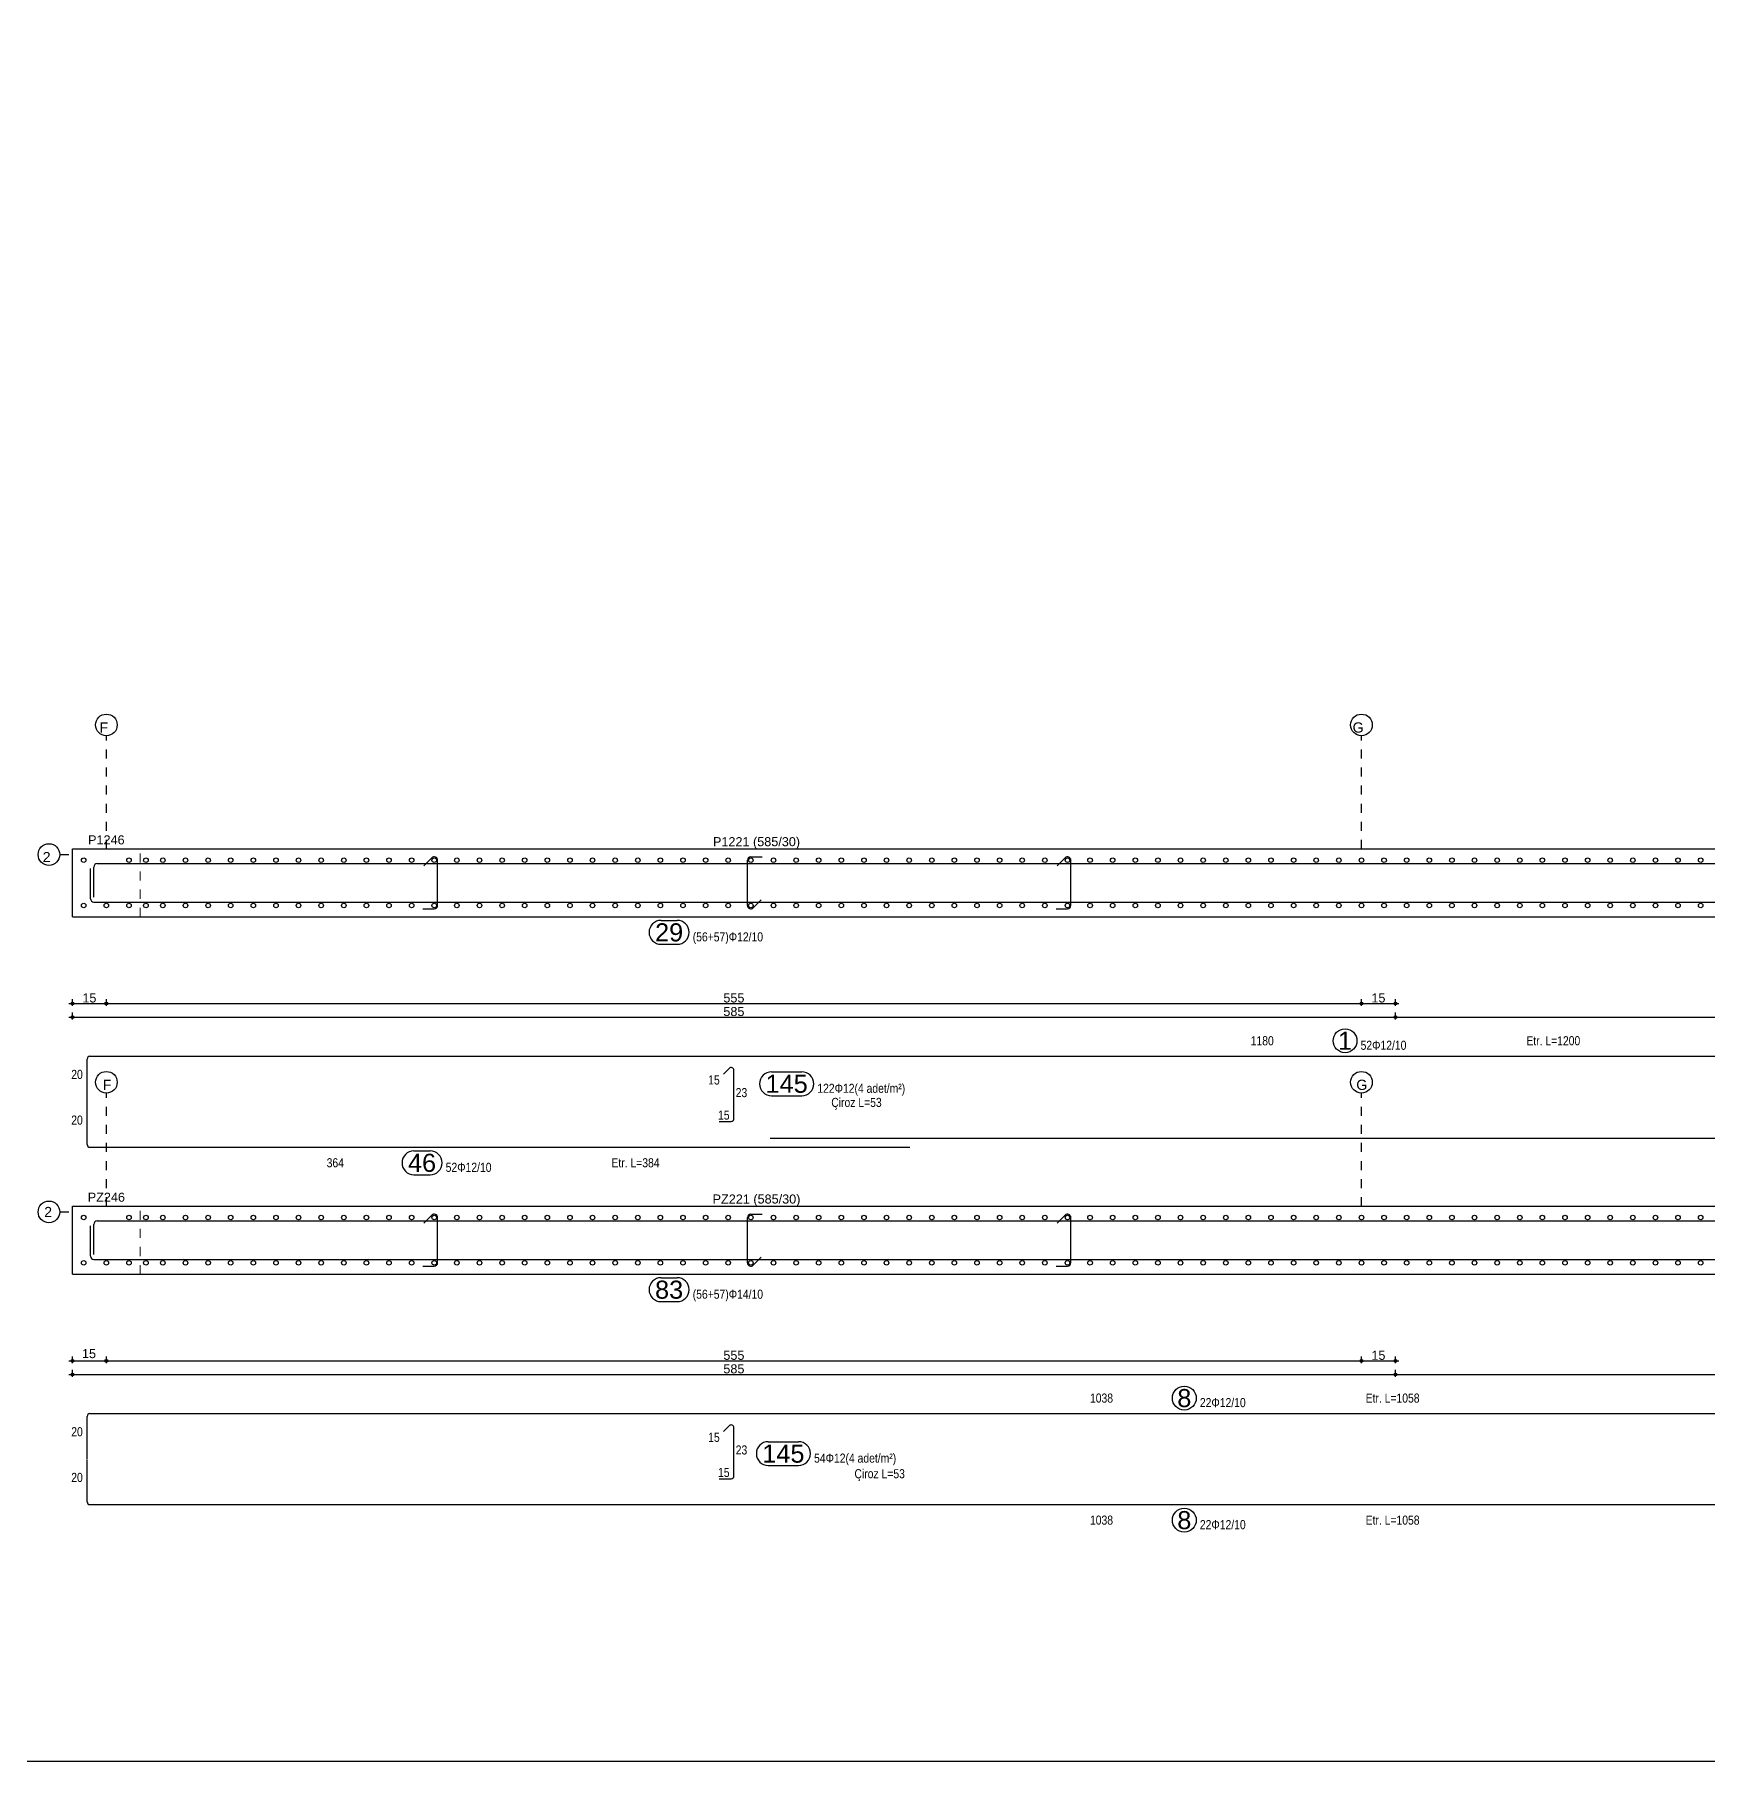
# Model space of a CAD drawing. Header units: metres. Extents: x 419734 to 420376, y 4564732 to 4565123.
# Drawn here: x 420068.44 to 420086.93, y 4564863.89 to 4564882.98 of the extents above; entities that cross this region are included whole.
import ezdxf

# ---------------------------------------------------------------- set-up
doc = ezdxf.new("R2010")
doc.units = ezdxf.units.M
doc.linetypes.add('HIDDEN4', pattern=[0.09375, 0.0625, -0.03125])
doc.linetypes.add('TRATTO-PUNTO', pattern=[1, 0.5, -0.25, 0, -0.25])
for name, color, linetype in [('Standart', 7, 'Continuous'), ('SW_ASSI', 7, 'TRATTO-PUNTO'), ('SW_DIM', 33, 'Continuous'), ('SW_MAGRONE', 2, 'Continuous'), ('SW_SEZIONI-ARMATURA', 3, 'Continuous'), ('SW_TXT_TESTI', 1, 'Continuous')]:
    doc.layers.add(name, color=color, linetype=linetype)
doc.styles.add('arial_1_18', font='arial.ttf', dxfattribs={"height": 0.2})
doc.styles.add('SWS', font='ARIALN.TTF')

msp = doc.modelspace()

# ---------------------------------------------------------------- linework, layer by layer
for centre in [(420069.23344, 4564875.3491), (420083.10844, 4564875.3491), (420068.59939, 4564873.9166), (420069.23344, 4564871.3991), (420083.10844, 4564871.3991), (420068.59939, 4564869.9666)]:
    msp.add_circle(centre, 0.12)
at = {"layer": 'Standart', "color": 2}
msp.add_lwpolyline([(420376.27637, 4564863.89188), (419946.10266, 4564863.89188), (419946.10266, 4564905.93855)], dxfattribs=at)
at = {"layer": 'Standart', "color": 1, "linetype": 'HIDDEN4', "lineweight": 5}
for points in [[(420069.60844, 4564873.2291), (420069.60844, 4564873.9791)], [(420069.60844, 4564869.2791), (420069.60844, 4564870.0291)]]:
    msp.add_lwpolyline(points, dxfattribs=at)
at = {"layer": 'SW_ASSI', "ltscale": 0.2}
for points in [[(420069.23344, 4564873.9791), (420069.23344, 4564875.2291)], [(420083.10844, 4564873.9791), (420083.10844, 4564875.2291)], [(420068.71939, 4564873.9166), (420068.85844, 4564873.9166)], [(420069.23344, 4564870.0291), (420069.23344, 4564871.2791)], [(420083.10844, 4564870.0291), (420083.10844, 4564871.2791)], [(420068.71939, 4564869.9666), (420068.85844, 4564869.9666)]]:
    msp.add_lwpolyline(points, dxfattribs=at)
at = {"layer": 'SW_DIM', "ltscale": 0.5}
for points in [[(420068.81844, 4564872.2691), (420083.52344, 4564872.2691)], [(420068.85844, 4564872.2441), (420068.85844, 4564872.3191)], [(420068.85844, 4564872.0941), (420068.85844, 4564872.1691)], [(420069.23344, 4564872.2441), (420069.23344, 4564872.3191)], [(420083.10844, 4564872.2441), (420083.10844, 4564872.3191)], [(420083.48344, 4564872.2441), (420083.48344, 4564872.3191)], [(420083.48344, 4564872.0941), (420083.48344, 4564872.1691)], [(420068.81844, 4564872.1191), (420094.14844, 4564872.1191)], [(420068.85844, 4564868.2941), (420068.85844, 4564868.3691)], [(420069.23344, 4564868.2941), (420069.23344, 4564868.3691)], [(420083.10844, 4564868.2941), (420083.10844, 4564868.3691)], [(420083.48344, 4564868.2941), (420083.48344, 4564868.3691)], [(420068.81844, 4564868.3191), (420083.52344, 4564868.3191)], [(420068.81844, 4564868.1691), (420106.27344, 4564868.1691)], [(420068.85844, 4564868.1441), (420068.85844, 4564868.2191)], [(420083.48344, 4564868.1441), (420083.48344, 4564868.2191)]]:
    msp.add_lwpolyline(points, dxfattribs=at)
for centre in [(420068.85844, 4564872.2691), (420069.23344, 4564872.2691), (420083.10844, 4564872.2691), (420083.48344, 4564872.2691), (420068.85844, 4564872.1191), (420083.48344, 4564872.1191), (420068.85844, 4564868.3191), (420069.23344, 4564868.3191), (420083.10844, 4564868.3191), (420083.48344, 4564868.3191), (420068.85844, 4564868.1691), (420083.48344, 4564868.1691)]:
    msp.add_circle(centre, 0.015, dxfattribs=at)
at = {"layer": 'SW_MAGRONE'}
for points in [[(420068.85844, 4564873.9791), (420094.10844, 4564873.9791)], [(420068.85844, 4564873.2291), (420068.85844, 4564873.9791)], [(420068.85844, 4564873.2291), (420094.10844, 4564873.2291)], [(420068.85844, 4564870.0291), (420106.23344, 4564870.0291)], [(420068.85844, 4564869.2791), (420068.85844, 4564870.0291)], [(420068.85844, 4564869.2791), (420106.23344, 4564869.2791)]]:
    msp.add_lwpolyline(points, dxfattribs=at)
at = {"layer": 'SW_SEZIONI-ARMATURA'}
for points in [[(420072.74354, 4564873.79223), (420072.83193, 4564873.88062)], [(420076.35844, 4564873.8916), (420076.48344, 4564873.8916)], [(420079.74354, 4564873.79223), (420079.83193, 4564873.88062)], [(420069.05844, 4564873.4291), (420069.05844, 4564873.7641)], [(420069.09594, 4564873.4441), (420069.09594, 4564873.7791)], [(420069.13344, 4564873.8166), (420105.99594, 4564873.8166)], [(420072.89594, 4564873.3541), (420072.89594, 4564873.8541)], [(420076.32094, 4564873.3541), (420076.32094, 4564873.8541)], [(420079.89594, 4564873.3541), (420079.89594, 4564873.8541)], [(420069.09594, 4564873.3916), (420105.95844, 4564873.3916)], [(420072.73344, 4564873.3166), (420072.85844, 4564873.3166)], [(420076.38496, 4564873.32758), (420076.47335, 4564873.41597)], [(420079.73344, 4564873.3166), (420079.85844, 4564873.3166)], [(420075.36523, 4564873.1891), (420075.54399, 4564873.1891)], [(420075.36523, 4564872.9251), (420075.54399, 4564872.9251)], [(420069.02094, 4564871.1866), (420069.02094, 4564871.6566)], [(420069.05094, 4564871.6866), (420098.52094, 4564871.6866)], [(420076.05604, 4564871.48919), (420076.11973, 4564871.55289)], [(420076.17094, 4564870.9966), (420076.17094, 4564871.53167)], [(420076.58708, 4564871.51509), (420076.92123, 4564871.51509)], [(420076.58708, 4564871.25109), (420076.92123, 4564871.25109)], [(420069.02094, 4564870.7116), (420069.02094, 4564871.1816)], [(420076.00844, 4564870.9666), (420076.14094, 4564870.9666)], [(420069.05094, 4564870.6816), (420078.11409, 4564870.6816)], [(420072.63403, 4564870.6416), (420072.8128, 4564870.6416)], [(420076.57094, 4564870.7816), (420106.04094, 4564870.7816)], [(420072.63403, 4564870.3776), (420072.8128, 4564870.3776)], [(420069.13344, 4564869.8666), (420105.99594, 4564869.8666)], [(420072.74354, 4564869.84223), (420072.83193, 4564869.93062)], [(420072.89594, 4564869.4041), (420072.89594, 4564869.9041)], [(420076.32094, 4564869.4041), (420076.32094, 4564869.9041)], [(420076.35844, 4564869.9416), (420076.48344, 4564869.9416)], [(420079.74354, 4564869.84223), (420079.83193, 4564869.93062)], [(420079.89594, 4564869.4041), (420079.89594, 4564869.9041)], [(420069.05844, 4564869.4791), (420069.05844, 4564869.8141)], [(420069.09594, 4564869.4941), (420069.09594, 4564869.8291)], [(420069.09594, 4564869.4416), (420105.95844, 4564869.4416)], [(420072.73344, 4564869.3666), (420072.85844, 4564869.3666)], [(420076.38496, 4564869.37758), (420076.47335, 4564869.46597)], [(420079.73344, 4564869.3666), (420079.85844, 4564869.3666)], [(420075.36523, 4564869.2391), (420075.54399, 4564869.2391)], [(420075.36523, 4564868.9751), (420075.54399, 4564868.9751)], [(420069.02094, 4564867.2366), (420069.02094, 4564867.7066)], [(420069.05094, 4564867.7366), (420094.96752, 4564867.7366)], [(420076.05604, 4564867.53919), (420076.11973, 4564867.60289)], [(420076.17094, 4564867.0466), (420076.17094, 4564867.58167)], [(420076.55123, 4564867.42684), (420076.88537, 4564867.42684)], [(420069.02094, 4564866.7616), (420069.02094, 4564867.2316)], [(420076.00844, 4564867.0166), (420076.14094, 4564867.0166)], [(420076.55123, 4564867.16284), (420076.88537, 4564867.16284)], [(420069.05094, 4564866.7316), (420094.96752, 4564866.7316)]]:
    msp.add_lwpolyline(points, dxfattribs=at)
for centre, radius in [((420068.98344, 4564873.8541), 0.025), ((420069.48344, 4564873.8541), 0.025), ((420069.67094, 4564873.8541), 0.025), ((420069.85844, 4564873.8541), 0.025), ((420070.10844, 4564873.8541), 0.025), ((420070.35844, 4564873.8541), 0.025), ((420070.60844, 4564873.8541), 0.025), ((420070.85844, 4564873.8541), 0.025), ((420071.10844, 4564873.8541), 0.025), ((420071.35844, 4564873.8541), 0.025), ((420071.60844, 4564873.8541), 0.025), ((420071.85844, 4564873.8541), 0.025), ((420072.10844, 4564873.8541), 0.025), ((420072.35844, 4564873.8541), 0.025), ((420072.60844, 4564873.8541), 0.025), ((420072.85844, 4564873.8541), 0.025), ((420073.10844, 4564873.8541), 0.025), ((420073.35844, 4564873.8541), 0.025), ((420073.60844, 4564873.8541), 0.025), ((420073.85844, 4564873.8541), 0.025), ((420074.10844, 4564873.8541), 0.025), ((420074.35844, 4564873.8541), 0.025), ((420074.60844, 4564873.8541), 0.025), ((420074.85844, 4564873.8541), 0.025), ((420075.10844, 4564873.8541), 0.025), ((420075.35844, 4564873.8541), 0.025), ((420075.60844, 4564873.8541), 0.025), ((420075.85844, 4564873.8541), 0.025), ((420076.10844, 4564873.8541), 0.025), ((420076.35844, 4564873.8541), 0.025), ((420076.60844, 4564873.8541), 0.025), ((420076.85844, 4564873.8541), 0.025), ((420077.10844, 4564873.8541), 0.025), ((420077.35844, 4564873.8541), 0.025), ((420077.60844, 4564873.8541), 0.025), ((420077.85844, 4564873.8541), 0.025), ((420078.10844, 4564873.8541), 0.025), ((420078.35844, 4564873.8541), 0.025), ((420078.60844, 4564873.8541), 0.025), ((420078.85844, 4564873.8541), 0.025), ((420079.10844, 4564873.8541), 0.025), ((420079.35844, 4564873.8541), 0.025), ((420079.60844, 4564873.8541), 0.025), ((420079.85844, 4564873.8541), 0.025), ((420080.10844, 4564873.8541), 0.025), ((420080.35844, 4564873.8541), 0.025), ((420080.60844, 4564873.8541), 0.025), ((420080.85844, 4564873.8541), 0.025), ((420081.10844, 4564873.8541), 0.025), ((420081.35844, 4564873.8541), 0.025), ((420081.60844, 4564873.8541), 0.025), ((420081.85844, 4564873.8541), 0.025), ((420082.10844, 4564873.8541), 0.025), ((420082.35844, 4564873.8541), 0.025), ((420082.60844, 4564873.8541), 0.025), ((420082.85844, 4564873.8541), 0.025), ((420083.10844, 4564873.8541), 0.025), ((420083.35844, 4564873.8541), 0.025), ((420083.60844, 4564873.8541), 0.025), ((420083.85844, 4564873.8541), 0.025), ((420084.10844, 4564873.8541), 0.025), ((420084.35844, 4564873.8541), 0.025), ((420084.60844, 4564873.8541), 0.025), ((420084.85844, 4564873.8541), 0.025), ((420085.10844, 4564873.8541), 0.025), ((420085.35844, 4564873.8541), 0.025), ((420085.60844, 4564873.8541), 0.025), ((420085.85844, 4564873.8541), 0.025), ((420086.10844, 4564873.8541), 0.025), ((420086.35844, 4564873.8541), 0.025), ((420086.60844, 4564873.8541), 0.025), ((420086.85844, 4564873.8541), 0.025), ((420068.98344, 4564873.3541), 0.025), ((420069.23344, 4564873.3541), 0.025), ((420069.48344, 4564873.3541), 0.025), ((420069.67094, 4564873.3541), 0.025), ((420069.85844, 4564873.3541), 0.025), ((420070.10844, 4564873.3541), 0.025), ((420070.35844, 4564873.3541), 0.025), ((420070.60844, 4564873.3541), 0.025), ((420070.85844, 4564873.3541), 0.025), ((420071.10844, 4564873.3541), 0.025), ((420071.35844, 4564873.3541), 0.025), ((420071.60844, 4564873.3541), 0.025), ((420071.85844, 4564873.3541), 0.025), ((420072.10844, 4564873.3541), 0.025), ((420072.35844, 4564873.3541), 0.025), ((420072.60844, 4564873.3541), 0.025), ((420072.85844, 4564873.3541), 0.025), ((420073.10844, 4564873.3541), 0.025), ((420073.35844, 4564873.3541), 0.025), ((420073.60844, 4564873.3541), 0.025), ((420073.85844, 4564873.3541), 0.025), ((420074.10844, 4564873.3541), 0.025), ((420074.35844, 4564873.3541), 0.025), ((420074.60844, 4564873.3541), 0.025), ((420074.85844, 4564873.3541), 0.025), ((420075.10844, 4564873.3541), 0.025), ((420075.35844, 4564873.3541), 0.025), ((420075.60844, 4564873.3541), 0.025), ((420075.85844, 4564873.3541), 0.025), ((420076.10844, 4564873.3541), 0.025), ((420076.35844, 4564873.3541), 0.025), ((420076.60844, 4564873.3541), 0.025), ((420076.85844, 4564873.3541), 0.025), ((420077.10844, 4564873.3541), 0.025), ((420077.35844, 4564873.3541), 0.025), ((420077.60844, 4564873.3541), 0.025), ((420077.85844, 4564873.3541), 0.025), ((420078.10844, 4564873.3541), 0.025), ((420078.35844, 4564873.3541), 0.025), ((420078.60844, 4564873.3541), 0.025), ((420078.85844, 4564873.3541), 0.025), ((420079.10844, 4564873.3541), 0.025), ((420079.35844, 4564873.3541), 0.025), ((420079.60844, 4564873.3541), 0.025), ((420079.85844, 4564873.3541), 0.025), ((420080.10844, 4564873.3541), 0.025), ((420080.35844, 4564873.3541), 0.025), ((420080.60844, 4564873.3541), 0.025), ((420080.85844, 4564873.3541), 0.025), ((420081.10844, 4564873.3541), 0.025), ((420081.35844, 4564873.3541), 0.025), ((420081.60844, 4564873.3541), 0.025), ((420081.85844, 4564873.3541), 0.025), ((420082.10844, 4564873.3541), 0.025), ((420082.35844, 4564873.3541), 0.025), ((420082.60844, 4564873.3541), 0.025), ((420082.85844, 4564873.3541), 0.025), ((420083.10844, 4564873.3541), 0.025), ((420083.35844, 4564873.3541), 0.025), ((420083.60844, 4564873.3541), 0.025), ((420083.85844, 4564873.3541), 0.025), ((420084.10844, 4564873.3541), 0.025), ((420084.35844, 4564873.3541), 0.025), ((420084.60844, 4564873.3541), 0.025), ((420084.85844, 4564873.3541), 0.025), ((420085.10844, 4564873.3541), 0.025), ((420085.35844, 4564873.3541), 0.025), ((420085.60844, 4564873.3541), 0.025), ((420085.85844, 4564873.3541), 0.025), ((420086.10844, 4564873.3541), 0.025), ((420086.35844, 4564873.3541), 0.025), ((420086.60844, 4564873.3541), 0.025), ((420086.85844, 4564873.3541), 0.025), ((420082.92684, 4564871.8586), 0.132), ((420068.98344, 4564869.9041), 0.025), ((420069.48344, 4564869.9041), 0.025), ((420069.67094, 4564869.9041), 0.025), ((420069.85844, 4564869.9041), 0.025), ((420070.10844, 4564869.9041), 0.025), ((420070.35844, 4564869.9041), 0.025), ((420070.60844, 4564869.9041), 0.025), ((420070.85844, 4564869.9041), 0.025), ((420071.10844, 4564869.9041), 0.025), ((420071.35844, 4564869.9041), 0.025), ((420071.60844, 4564869.9041), 0.025), ((420071.85844, 4564869.9041), 0.025), ((420072.10844, 4564869.9041), 0.025), ((420072.35844, 4564869.9041), 0.025), ((420072.60844, 4564869.9041), 0.025), ((420072.85844, 4564869.9041), 0.025), ((420073.10844, 4564869.9041), 0.025), ((420073.35844, 4564869.9041), 0.025), ((420073.60844, 4564869.9041), 0.025), ((420073.85844, 4564869.9041), 0.025), ((420074.10844, 4564869.9041), 0.025), ((420074.35844, 4564869.9041), 0.025), ((420074.60844, 4564869.9041), 0.025), ((420074.85844, 4564869.9041), 0.025), ((420075.10844, 4564869.9041), 0.025), ((420075.35844, 4564869.9041), 0.025), ((420075.60844, 4564869.9041), 0.025), ((420075.85844, 4564869.9041), 0.025), ((420076.10844, 4564869.9041), 0.025), ((420076.35844, 4564869.9041), 0.025), ((420076.60844, 4564869.9041), 0.025), ((420076.85844, 4564869.9041), 0.025), ((420077.10844, 4564869.9041), 0.025), ((420077.35844, 4564869.9041), 0.025), ((420077.60844, 4564869.9041), 0.025), ((420077.85844, 4564869.9041), 0.025), ((420078.10844, 4564869.9041), 0.025), ((420078.35844, 4564869.9041), 0.025), ((420078.60844, 4564869.9041), 0.025), ((420078.85844, 4564869.9041), 0.025), ((420079.10844, 4564869.9041), 0.025), ((420079.35844, 4564869.9041), 0.025), ((420079.60844, 4564869.9041), 0.025), ((420079.85844, 4564869.9041), 0.025), ((420080.10844, 4564869.9041), 0.025), ((420080.35844, 4564869.9041), 0.025), ((420080.60844, 4564869.9041), 0.025), ((420080.85844, 4564869.9041), 0.025), ((420081.10844, 4564869.9041), 0.025), ((420081.35844, 4564869.9041), 0.025), ((420081.60844, 4564869.9041), 0.025), ((420081.85844, 4564869.9041), 0.025), ((420082.10844, 4564869.9041), 0.025), ((420082.35844, 4564869.9041), 0.025), ((420082.60844, 4564869.9041), 0.025), ((420082.85844, 4564869.9041), 0.025), ((420083.10844, 4564869.9041), 0.025), ((420083.35844, 4564869.9041), 0.025), ((420083.60844, 4564869.9041), 0.025), ((420083.85844, 4564869.9041), 0.025), ((420084.10844, 4564869.9041), 0.025), ((420084.35844, 4564869.9041), 0.025), ((420084.60844, 4564869.9041), 0.025), ((420084.85844, 4564869.9041), 0.025), ((420085.10844, 4564869.9041), 0.025), ((420085.35844, 4564869.9041), 0.025), ((420085.60844, 4564869.9041), 0.025), ((420085.85844, 4564869.9041), 0.025), ((420086.10844, 4564869.9041), 0.025), ((420086.35844, 4564869.9041), 0.025), ((420086.60844, 4564869.9041), 0.025), ((420086.85844, 4564869.9041), 0.025), ((420068.98344, 4564869.4041), 0.025), ((420069.23344, 4564869.4041), 0.025), ((420069.48344, 4564869.4041), 0.025), ((420069.67094, 4564869.4041), 0.025), ((420069.85844, 4564869.4041), 0.025), ((420070.10844, 4564869.4041), 0.025), ((420070.35844, 4564869.4041), 0.025), ((420070.60844, 4564869.4041), 0.025), ((420070.85844, 4564869.4041), 0.025), ((420071.10844, 4564869.4041), 0.025), ((420071.35844, 4564869.4041), 0.025), ((420071.60844, 4564869.4041), 0.025), ((420071.85844, 4564869.4041), 0.025), ((420072.10844, 4564869.4041), 0.025), ((420072.35844, 4564869.4041), 0.025), ((420072.60844, 4564869.4041), 0.025), ((420072.85844, 4564869.4041), 0.025), ((420073.10844, 4564869.4041), 0.025), ((420073.35844, 4564869.4041), 0.025), ((420073.60844, 4564869.4041), 0.025), ((420073.85844, 4564869.4041), 0.025), ((420074.10844, 4564869.4041), 0.025), ((420074.35844, 4564869.4041), 0.025), ((420074.60844, 4564869.4041), 0.025), ((420074.85844, 4564869.4041), 0.025), ((420075.10844, 4564869.4041), 0.025), ((420075.35844, 4564869.4041), 0.025), ((420075.60844, 4564869.4041), 0.025), ((420075.85844, 4564869.4041), 0.025), ((420076.10844, 4564869.4041), 0.025), ((420076.35844, 4564869.4041), 0.025), ((420076.60844, 4564869.4041), 0.025), ((420076.85844, 4564869.4041), 0.025), ((420077.10844, 4564869.4041), 0.025), ((420077.35844, 4564869.4041), 0.025), ((420077.60844, 4564869.4041), 0.025), ((420077.85844, 4564869.4041), 0.025), ((420078.10844, 4564869.4041), 0.025), ((420078.35844, 4564869.4041), 0.025), ((420078.60844, 4564869.4041), 0.025), ((420078.85844, 4564869.4041), 0.025), ((420079.10844, 4564869.4041), 0.025), ((420079.35844, 4564869.4041), 0.025), ((420079.60844, 4564869.4041), 0.025), ((420079.85844, 4564869.4041), 0.025), ((420080.10844, 4564869.4041), 0.025), ((420080.35844, 4564869.4041), 0.025), ((420080.60844, 4564869.4041), 0.025), ((420080.85844, 4564869.4041), 0.025), ((420081.10844, 4564869.4041), 0.025), ((420081.35844, 4564869.4041), 0.025), ((420081.60844, 4564869.4041), 0.025), ((420081.85844, 4564869.4041), 0.025), ((420082.10844, 4564869.4041), 0.025), ((420082.35844, 4564869.4041), 0.025), ((420082.60844, 4564869.4041), 0.025), ((420082.85844, 4564869.4041), 0.025), ((420083.10844, 4564869.4041), 0.025), ((420083.35844, 4564869.4041), 0.025), ((420083.60844, 4564869.4041), 0.025), ((420083.85844, 4564869.4041), 0.025), ((420084.10844, 4564869.4041), 0.025), ((420084.35844, 4564869.4041), 0.025), ((420084.60844, 4564869.4041), 0.025), ((420084.85844, 4564869.4041), 0.025), ((420085.10844, 4564869.4041), 0.025), ((420085.35844, 4564869.4041), 0.025), ((420085.60844, 4564869.4041), 0.025), ((420085.85844, 4564869.4041), 0.025), ((420086.10844, 4564869.4041), 0.025), ((420086.35844, 4564869.4041), 0.025), ((420086.60844, 4564869.4041), 0.025), ((420086.85844, 4564869.4041), 0.025), ((420081.15013, 4564867.9086), 0.132), ((420081.15013, 4564866.5596), 0.132)]:
    msp.add_circle(centre, radius, dxfattribs=at)
for centre, radius, start, end in [((420072.85844, 4564873.8541), 0.0375, 0, 135), ((420076.35844, 4564873.8541), 0.0375, 90, 180), ((420079.85844, 4564873.8541), 0.0375, 0, 135), ((420069.13344, 4564873.7791), 0.0375, 90, 180), ((420069.09594, 4564873.4291), 0.0375, 180, 270), ((420072.85844, 4564873.3541), 0.0375, 270, 0), ((420076.35844, 4564873.3541), 0.0375, 180, 315), ((420079.85844, 4564873.3541), 0.0375, 270, 0), ((420075.36523, 4564873.0571), 0.132, 90, 270), ((420075.54399, 4564873.0571), 0.132, 270, 90), ((420069.05094, 4564871.6566), 0.03, 90, 180), ((420076.14094, 4564871.53167), 0.03, 0, 135), ((420076.58708, 4564871.38309), 0.132, 90, 270), ((420076.92123, 4564871.38309), 0.132, 270, 90), ((420076.14094, 4564870.9966), 0.03, 270, 0), ((420069.05094, 4564870.7116), 0.03, 180, 270), ((420072.63403, 4564870.5096), 0.132, 90, 270), ((420072.8128, 4564870.5096), 0.132, 270, 90), ((420069.13344, 4564869.8291), 0.0375, 90, 180), ((420072.85844, 4564869.9041), 0.0375, 0, 135), ((420076.35844, 4564869.9041), 0.0375, 90, 180), ((420079.85844, 4564869.9041), 0.0375, 0, 135), ((420069.09594, 4564869.4791), 0.0375, 180, 270), ((420072.85844, 4564869.4041), 0.0375, 270, 0), ((420076.35844, 4564869.4041), 0.0375, 180, 315), ((420079.85844, 4564869.4041), 0.0375, 270, 0), ((420075.36523, 4564869.1071), 0.132, 90, 270), ((420075.54399, 4564869.1071), 0.132, 270, 90), ((420069.05094, 4564867.7066), 0.03, 90, 180), ((420076.14094, 4564867.58167), 0.03, 0, 135), ((420076.55123, 4564867.29484), 0.132, 90, 270), ((420076.88537, 4564867.29484), 0.132, 270, 90), ((420076.14094, 4564867.0466), 0.03, 270, 0), ((420069.05094, 4564866.7616), 0.03, 180, 270)]:
    msp.add_arc(centre, radius, start, end, dxfattribs=at)

# ---------------------------------------------------------------- texts
at = {"layer": 'Standart', "color": 1, "linetype": 'Continuous', "lineweight": 5, "style": 'arial_1_18'}
for s, p in [('P1246', (420069.03149, 4564874.0291)), ('P1221 (585/30)', (420075.93943, 4564874.0091)), ('PZ246', (420069.02767, 4564870.0791)), ('PZ221 (585/30)', (420075.93561, 4564870.0591))]:
    msp.add_text(s, height=0.1, dxfattribs=at).set_placement(p)
at = {"layer": 'Standart', "color": 3, "linetype": 'Continuous', "lineweight": 5, "style": 'arial_1_18'}
for s, p in [('29', (420075.29923, 4564872.9571)), ('1', (420082.84915, 4564871.7586)), ('145', (420076.52108, 4564871.28309)), ('46', (420072.56803, 4564870.4096)), ('83', (420075.29923, 4564869.0071)), ('8', (420081.07244, 4564867.8086)), ('145', (420076.48523, 4564867.19484)), ('8', (420081.07244, 4564866.4596))]:
    msp.add_text(s, height=0.2, dxfattribs=at).set_placement(p)
at = {"layer": 'SW_DIM', "ltscale": 0.5, "style": 'arial_1_18'}
for s, p in [('15', (420068.96825, 4564872.2816)), ('555', (420076.05441, 4564872.2816)), ('15', (420083.21825, 4564872.2816)), ('585', (420076.05441, 4564872.1316)), ('15', (420068.96392, 4564868.35037)), ('555', (420076.05441, 4564868.3316)), ('15', (420083.21825, 4564868.3316)), ('585', (420076.05441, 4564868.1816))]:
    msp.add_text(s, height=0.1, dxfattribs=at).set_placement(p)
at = {"layer": 'SW_TXT_TESTI', "style": 'arial_1_18'}
for s, p in [('F', (420069.15664, 4564875.26538)), ('G', (420083.01072, 4564875.26538)), ('2', (420068.52947, 4564873.83288)), ('F', (420069.19332, 4564871.31538)), ('G', (420083.05128, 4564871.31538)), ('2', (420068.54579, 4564869.90956))]:
    msp.add_text(s, height=0.1125, dxfattribs=at).set_placement(p)
at = {"layer": 'SW_TXT_TESTI', "linetype": 'Continuous', "lineweight": 5, "style": 'SWS'}
for s, p in [('(56+57)Φ12/10', (420075.71589, 4564872.9571)), ('1180', (420081.88408, 4564871.8086)), ('52Φ12/10', (420083.09884, 4564871.7586)), ('Etr. L=1200', (420084.9316, 4564871.8086)), ('20', (420068.84556, 4564871.4366)), ('15', (420075.88652, 4564871.37505)), ('122Φ12(4 adet/m²)', (420077.09312, 4564871.28309)), ('23', (420076.19094, 4564871.23535)), ('Çiroz L=53', (420077.24748, 4564871.127)), ('20', (420068.84556, 4564870.9316)), ('15', (420075.99556, 4564870.9866)), ('364', (420071.66907, 4564870.4596)), ('52Φ12/10', (420072.98469, 4564870.4096)), ('Etr. L=384', (420074.81745, 4564870.4596)), ('(56+57)Φ14/10', (420075.71589, 4564869.0071)), ('1038', (420080.10736, 4564867.8586)), ('Etr. L=1058', (420083.15489, 4564867.8586)), ('22Φ12/10', (420081.32213, 4564867.8086)), ('20', (420068.84556, 4564867.4866)), ('15', (420075.88652, 4564867.42505)), ('23', (420076.19094, 4564867.28535)), ('54Φ12(4 adet/m²)', (420077.05727, 4564867.19484)), ('20', (420068.84556, 4564866.9816)), ('15', (420075.99556, 4564867.0366)), ('Çiroz L=53', (420077.5039, 4564867.02284)), ('1038', (420080.10736, 4564866.5096)), ('Etr. L=1058', (420083.15489, 4564866.5096)), ('22Φ12/10', (420081.32213, 4564866.4596))]:
    msp.add_text(s, height=0.1, dxfattribs=at).set_placement(p)

doc.saveas('drawing.dxf')
